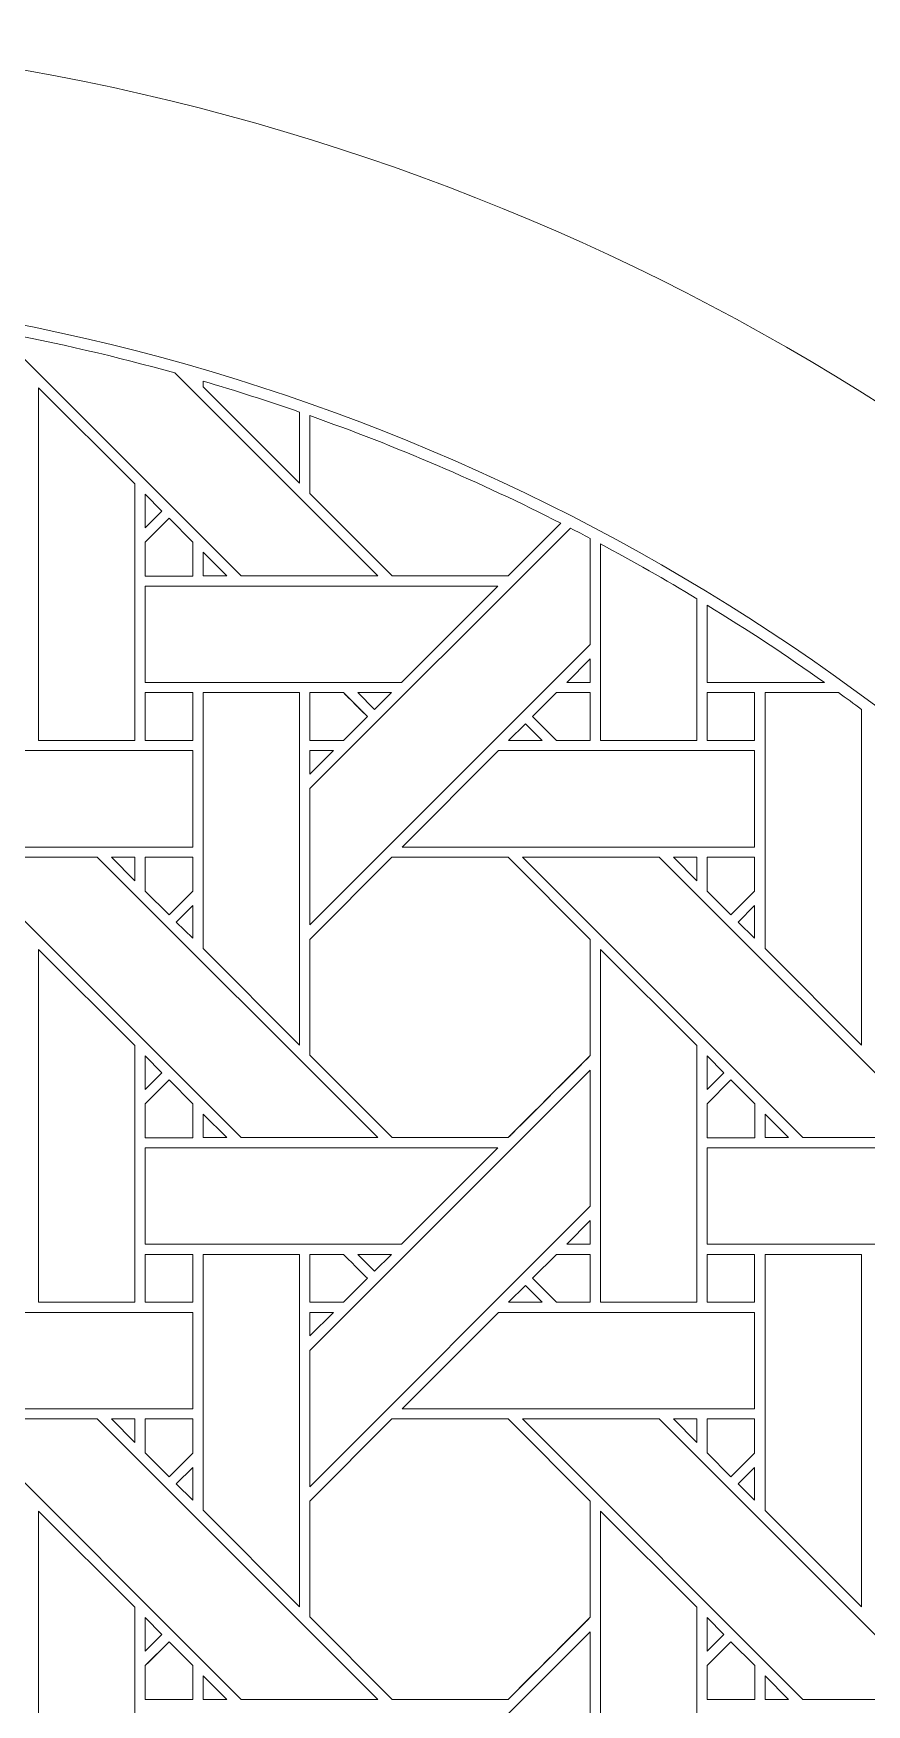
# Model space of a CAD drawing. Header units: inches. Extents: x 8.38 to 16.38, y 5.09 to 13.09.
# Drawn here: x 13.103 to 14.509, y 10.272 to 13.095 of the extents above; entities that cross this region are included whole.
import ezdxf

# ---------------------------------------------------------------- set-up
doc = ezdxf.new("R2010")
doc.units = ezdxf.units.IN
doc.header["$MEASUREMENT"] = 0
doc.layers.add('Design', color=7, linetype='Continuous', lineweight=0)

msp = doc.modelspace()

# ---------------------------------------------------------------- linework, layer by layer
at = {"layer": 'Design'}
for points, knots in [([(12.3829, 13.0948), (10.1737, 13.0948), (8.3829, 11.3039), (8.3829, 9.0948), (8.3829, 6.8856), (10.1737, 5.0948), (12.3829, 5.0948), (14.592, 5.0948), (16.3829, 6.8856), (16.3829, 9.0948), (16.3829, 11.3039), (14.592, 13.0948), (12.3829, 13.0948)], [0, 0, 0, 0, 1, 1, 1, 2, 2, 2, 3, 3, 3, 4, 4, 4, 4]), ([(12.3829, 12.6711), (10.4077, 12.6711), (8.8066, 11.0699), (8.8066, 9.0948), (8.8066, 7.1196), (10.4077, 5.5185), (12.3829, 5.5185), (14.358, 5.5185), (15.9592, 7.1196), (15.9592, 9.0948), (15.9592, 11.0699), (14.358, 12.6711), (12.3829, 12.6711)], [0, 0, 0, 0, 1, 1, 1, 2, 2, 2, 3, 3, 3, 4, 4, 4, 4]), ([(13.6841, 12.1786), (13.6841, 12.1786), (13.4531, 12.1786), (13.4531, 12.1786), (13.4531, 12.1786), (13.0405, 12.5912), (13.0405, 12.5912), (13.1424, 12.5722), (13.2427, 12.5489), (13.3414, 12.5214), (13.3414, 12.5214), (13.6841, 12.1786), (13.6841, 12.1786)], [0, 0, 0, 0, 1, 1, 1, 2, 2, 2, 3, 3, 3, 4, 4, 4, 4]), ([(13.3891, 12.5076), (13.4439, 12.4914), (13.4982, 12.474), (13.552, 12.4553), (13.552, 12.4553), (13.552, 12.335), (13.552, 12.335), (13.552, 12.335), (13.3891, 12.4979), (13.3891, 12.4979), (13.3891, 12.4979), (13.3891, 12.5076), (13.3891, 12.5076)], [0, 0, 0, 0, 1, 1, 1, 2, 2, 2, 3, 3, 3, 4, 4, 4, 4]), ([(13.1112, 11.9006), (13.1112, 11.9006), (13.1112, 12.4964), (13.1112, 12.4964), (13.1112, 12.4964), (13.274, 12.3343), (13.274, 12.3343), (13.274, 12.3343), (13.274, 11.9006), (13.274, 11.9006), (13.274, 11.9006), (13.1112, 11.9006), (13.1112, 11.9006)], [0, 0, 0, 0, 1, 1, 1, 2, 2, 2, 3, 3, 3, 4, 4, 4, 4]), ([(13.9931, 12.2676), (13.9552, 12.2298), (13.9097, 12.1843), (13.9041, 12.1786), (13.9041, 12.1786), (13.7084, 12.1786), (13.7084, 12.1786), (13.7084, 12.1786), (13.5691, 12.3179), (13.5691, 12.3179), (13.5691, 12.3179), (13.5691, 12.4493), (13.5691, 12.4493), (13.715, 12.3977), (13.8566, 12.337), (13.9931, 12.2676)], [0, 0, 0, 0, 1, 1, 1, 2, 2, 2, 3, 3, 3, 4, 4, 4, 5, 5, 5, 5]), ([(13.9931, 12.2676), (13.9931, 12.2676), (13.9041, 12.1786), (13.9041, 12.1786), (13.9041, 12.1786), (13.7084, 12.1786), (13.7084, 12.1786), (13.7084, 12.1786), (13.5691, 12.3179), (13.5691, 12.3179), (13.5691, 12.3179), (13.5691, 12.4493), (13.5691, 12.4493), (13.715, 12.3977), (13.8566, 12.337), (13.9931, 12.2676)], [0, 0, 0, 0, 1, 1, 1, 2, 2, 2, 3, 3, 3, 4, 4, 4, 5, 5, 5, 5]), ([(13.2913, 12.26), (13.2913, 12.26), (13.2913, 12.3168), (13.2913, 12.3168), (13.2913, 12.3168), (13.3195, 12.2882), (13.3195, 12.2882), (13.3195, 12.2882), (13.2913, 12.26), (13.2913, 12.26)], [0, 0, 0, 0, 1, 1, 1, 2, 2, 2, 3, 3, 3, 3]), ([(13.2913, 12.1784), (13.2913, 12.1784), (13.2913, 12.2357), (13.2913, 12.2357), (13.2913, 12.2357), (13.3316, 12.276), (13.3316, 12.276), (13.3316, 12.276), (13.3719, 12.2357), (13.3719, 12.2357), (13.3719, 12.2357), (13.3719, 12.1784), (13.3719, 12.1784), (13.3719, 12.1784), (13.2913, 12.1784), (13.2913, 12.1784)], [0, 0, 0, 0, 1, 1, 1, 2, 2, 2, 3, 3, 3, 4, 4, 4, 5, 5, 5, 5]), ([(13.3316, 12.276), (13.3316, 12.276), (13.3719, 12.2357), (13.3719, 12.2357), (13.3719, 12.2357), (13.3719, 12.1784), (13.3719, 12.1784), (13.3719, 12.1784), (13.2913, 12.1784), (13.2913, 12.1784), (13.2913, 12.1784), (13.2913, 12.2357), (13.2913, 12.2357), (13.2913, 12.2357), (13.3316, 12.276), (13.3316, 12.276)], [0, 0, 0, 0, 1, 1, 1, 2, 2, 2, 3, 3, 3, 4, 4, 4, 5, 5, 5, 5]), ([(14.0428, 12.2417), (14.0428, 12.2417), (14.0428, 12.0628), (14.0428, 12.0628), (14.0428, 12.0628), (13.5691, 11.5892), (13.5691, 11.5892), (13.5691, 11.5892), (13.5691, 11.8193), (13.5691, 11.8193), (13.5691, 11.8193), (14.0093, 12.2593), (14.0093, 12.2593), (14.0205, 12.2536), (14.0316, 12.2476), (14.0428, 12.2417)], [0, 0, 0, 0, 1, 1, 1, 2, 2, 2, 3, 3, 3, 4, 4, 4, 5, 5, 5, 5]), ([(14.0599, 12.2326), (14.115, 12.2031), (14.1694, 12.1723), (14.2227, 12.14), (14.2227, 12.14), (14.2227, 11.9006), (14.2227, 11.9006), (14.2227, 11.9006), (14.0599, 11.9006), (14.0599, 11.9006), (14.0599, 11.9006), (14.0599, 12.2326), (14.0599, 12.2326)], [0, 0, 0, 0, 1, 1, 1, 2, 2, 2, 3, 3, 3, 4, 4, 4, 4]), ([(13.3892, 12.1786), (13.3892, 12.1786), (13.3892, 12.2184), (13.3892, 12.2184), (13.3892, 12.2184), (13.4289, 12.1786), (13.4289, 12.1786), (13.4289, 12.1786), (13.3892, 12.1786), (13.3892, 12.1786)], [0, 0, 0, 0, 1, 1, 1, 2, 2, 2, 3, 3, 3, 3]), ([(13.887, 12.1613), (13.887, 12.1613), (13.7242, 11.9986), (13.7242, 11.9986), (13.7242, 11.9986), (13.2913, 11.9986), (13.2913, 11.9986), (13.2913, 11.9986), (13.2913, 12.1613), (13.2913, 12.1613), (13.2913, 12.1613), (13.887, 12.1613), (13.887, 12.1613)], [0, 0, 0, 0, 1, 1, 1, 2, 2, 2, 3, 3, 3, 4, 4, 4, 4]), ([(14.24, 11.9986), (14.24, 11.9986), (14.24, 12.1293), (14.24, 12.1293), (14.3076, 12.0879), (14.3737, 12.0444), (14.4382, 11.9986), (14.4382, 11.9986), (14.24, 11.9986), (14.24, 11.9986)], [0, 0, 0, 0, 1, 1, 1, 2, 2, 2, 3, 3, 3, 3]), ([(14.003, 11.9987), (14.003, 11.9987), (14.0428, 12.0384), (14.0428, 12.0384), (14.0428, 12.0384), (14.0428, 11.9987), (14.0428, 11.9987), (14.0428, 11.9987), (14.003, 11.9987), (14.003, 11.9987)], [0, 0, 0, 0, 1, 1, 1, 2, 2, 2, 3, 3, 3, 3]), ([(13.2913, 11.9006), (13.2913, 11.9006), (13.2913, 11.9814), (13.2913, 11.9814), (13.2913, 11.9814), (13.3715, 11.9814), (13.3715, 11.9814), (13.3715, 11.9814), (13.3715, 11.9006), (13.3715, 11.9006), (13.3715, 11.9006), (13.2913, 11.9006), (13.2913, 11.9006)], [0, 0, 0, 0, 1, 1, 1, 2, 2, 2, 3, 3, 3, 4, 4, 4, 4]), ([(13.3715, 11.9814), (13.3715, 11.9814), (13.3715, 11.9006), (13.3715, 11.9006), (13.3715, 11.9006), (13.2913, 11.9006), (13.2913, 11.9006), (13.2913, 11.9006), (13.2913, 11.9814), (13.2913, 11.9814), (13.2913, 11.9814), (13.3715, 11.9814), (13.3715, 11.9814)], [0, 0, 0, 0, 1, 1, 1, 2, 2, 2, 3, 3, 3, 4, 4, 4, 4]), ([(13.552, 11.3863), (13.552, 11.3863), (13.3891, 11.5492), (13.3891, 11.5492), (13.3891, 11.5492), (13.3891, 11.9814), (13.3891, 11.9814), (13.3891, 11.9814), (13.552, 11.9814), (13.552, 11.9814), (13.552, 11.9814), (13.552, 11.3863), (13.552, 11.3863)], [0, 0, 0, 0, 1, 1, 1, 2, 2, 2, 3, 3, 3, 4, 4, 4, 4]), ([(13.5691, 11.9006), (13.5691, 11.9006), (13.5691, 11.9814), (13.5691, 11.9814), (13.5691, 11.9814), (13.6262, 11.9814), (13.6262, 11.9814), (13.6313, 11.9763), (13.6621, 11.9455), (13.6665, 11.9411), (13.6665, 11.9411), (13.6261, 11.9006), (13.6261, 11.9006), (13.6261, 11.9006), (13.5691, 11.9006), (13.5691, 11.9006)], [0, 0, 0, 0, 1, 1, 1, 2, 2, 2, 3, 3, 3, 4, 4, 4, 5, 5, 5, 5]), ([(13.5691, 11.9006), (13.5691, 11.9006), (13.5691, 11.9814), (13.5691, 11.9814), (13.5691, 11.9814), (13.6262, 11.9814), (13.6262, 11.9814), (13.6315, 11.9761), (13.6623, 11.9452), (13.6665, 11.9411), (13.6665, 11.9411), (13.6261, 11.9006), (13.6261, 11.9006), (13.6261, 11.9006), (13.5691, 11.9006), (13.5691, 11.9006)], [0, 0, 0, 0, 1, 1, 1, 2, 2, 2, 3, 3, 3, 4, 4, 4, 5, 5, 5, 5]), ([(13.6505, 11.9814), (13.6505, 11.9814), (13.707, 11.9814), (13.707, 11.9814), (13.707, 11.9814), (13.6787, 11.9532), (13.6787, 11.9532), (13.6787, 11.9532), (13.6505, 11.9814), (13.6505, 11.9814)], [0, 0, 0, 0, 1, 1, 1, 2, 2, 2, 3, 3, 3, 3]), ([(13.9857, 11.9006), (13.9857, 11.9006), (13.9453, 11.941), (13.9453, 11.941), (13.9453, 11.941), (13.9858, 11.9814), (13.9858, 11.9814), (13.9858, 11.9814), (14.0428, 11.9814), (14.0428, 11.9814), (14.0428, 11.9814), (14.0428, 11.9006), (14.0428, 11.9006), (14.0428, 11.9006), (13.9857, 11.9006), (13.9857, 11.9006)], [0, 0, 0, 0, 1, 1, 1, 2, 2, 2, 3, 3, 3, 4, 4, 4, 5, 5, 5, 5]), ([(14.0428, 11.9814), (14.0428, 11.9814), (14.0428, 11.9006), (14.0428, 11.9006), (14.0428, 11.9006), (13.9857, 11.9006), (13.9857, 11.9006), (13.9857, 11.9006), (13.9453, 11.941), (13.9453, 11.941), (13.9453, 11.941), (13.9858, 11.9814), (13.9858, 11.9814), (13.9858, 11.9814), (14.0428, 11.9814), (14.0428, 11.9814)], [0, 0, 0, 0, 1, 1, 1, 2, 2, 2, 3, 3, 3, 4, 4, 4, 5, 5, 5, 5]), ([(14.24, 11.9006), (14.24, 11.9006), (14.24, 11.9814), (14.24, 11.9814), (14.24, 11.9814), (14.3203, 11.9814), (14.3203, 11.9814), (14.3203, 11.9814), (14.3203, 11.9006), (14.3203, 11.9006), (14.3203, 11.9006), (14.24, 11.9006), (14.24, 11.9006)], [0, 0, 0, 0, 1, 1, 1, 2, 2, 2, 3, 3, 3, 4, 4, 4, 4]), ([(14.3203, 11.9006), (14.3203, 11.9006), (14.24, 11.9006), (14.24, 11.9006), (14.24, 11.9006), (14.24, 11.9814), (14.24, 11.9814), (14.24, 11.9814), (14.3203, 11.9814), (14.3203, 11.9814), (14.3203, 11.9814), (14.3203, 11.9006), (14.3203, 11.9006)], [0, 0, 0, 0, 1, 1, 1, 2, 2, 2, 3, 3, 3, 4, 4, 4, 4]), ([(14.5007, 11.9532), (14.5007, 11.9532), (14.5007, 11.3863), (14.5007, 11.3863), (14.5007, 11.3863), (14.3378, 11.5492), (14.3378, 11.5492), (14.3378, 11.5492), (14.3378, 11.9814), (14.3378, 11.9814), (14.3378, 11.9814), (14.462, 11.9814), (14.462, 11.9814), (14.475, 11.972), (14.4879, 11.9627), (14.5007, 11.9532)], [0, 0, 0, 0, 1, 1, 1, 2, 2, 2, 3, 3, 3, 4, 4, 4, 5, 5, 5, 5]), ([(13.9614, 11.9006), (13.9614, 11.9006), (13.905, 11.9006), (13.905, 11.9006), (13.905, 11.9006), (13.9332, 11.9289), (13.9332, 11.9289), (13.9332, 11.9289), (13.9614, 11.9006), (13.9614, 11.9006)], [0, 0, 0, 0, 1, 1, 1, 2, 2, 2, 3, 3, 3, 3]), ([(13.3715, 11.8835), (13.3715, 11.8835), (13.3715, 11.7207), (13.3715, 11.7207), (13.3715, 11.7207), (12.7762, 11.7207), (12.7762, 11.7207), (12.7762, 11.7207), (12.9391, 11.8835), (12.9391, 11.8835), (12.9391, 11.8835), (13.3715, 11.8835), (13.3715, 11.8835)], [0, 0, 0, 0, 1, 1, 1, 2, 2, 2, 3, 3, 3, 4, 4, 4, 4]), ([(13.609, 11.8835), (13.609, 11.8835), (13.5691, 11.8436), (13.5691, 11.8436), (13.5691, 11.8436), (13.5691, 11.8835), (13.5691, 11.8835), (13.5691, 11.8835), (13.609, 11.8835), (13.609, 11.8835)], [0, 0, 0, 0, 1, 1, 1, 2, 2, 2, 3, 3, 3, 3]), ([(14.3203, 11.8835), (14.3203, 11.8835), (14.3203, 11.7207), (14.3203, 11.7207), (14.3203, 11.7207), (13.725, 11.7207), (13.725, 11.7207), (13.725, 11.7207), (13.8878, 11.8835), (13.8878, 11.8835), (13.8878, 11.8835), (14.3203, 11.8835), (14.3203, 11.8835)], [0, 0, 0, 0, 1, 1, 1, 2, 2, 2, 3, 3, 3, 4, 4, 4, 4]), ([(13.6841, 11.2299), (13.6841, 11.2299), (13.4531, 11.2299), (13.4531, 11.2299), (13.4531, 11.2299), (12.9795, 11.7035), (12.9795, 11.7035), (12.9795, 11.7035), (13.2105, 11.7035), (13.2105, 11.7035), (13.2105, 11.7035), (13.6841, 11.2299), (13.6841, 11.2299)], [0, 0, 0, 0, 1, 1, 1, 2, 2, 2, 3, 3, 3, 4, 4, 4, 4]), ([(13.2346, 11.7035), (13.2346, 11.7035), (13.2741, 11.7035), (13.2741, 11.7035), (13.2741, 11.7035), (13.2741, 11.6637), (13.2741, 11.6637), (13.2741, 11.6637), (13.2346, 11.7035), (13.2346, 11.7035)], [0, 0, 0, 0, 1, 1, 1, 2, 2, 2, 3, 3, 3, 3]), ([(13.3715, 11.7035), (13.3715, 11.7035), (13.3715, 11.6459), (13.3715, 11.6459), (13.3715, 11.6459), (13.3316, 11.606), (13.3316, 11.606), (13.3316, 11.606), (13.2913, 11.6463), (13.2913, 11.6463), (13.2913, 11.6463), (13.2913, 11.7035), (13.2913, 11.7035), (13.2913, 11.7035), (13.3715, 11.7035), (13.3715, 11.7035)], [0, 0, 0, 0, 1, 1, 1, 2, 2, 2, 3, 3, 3, 4, 4, 4, 5, 5, 5, 5]), ([(13.3715, 11.6459), (13.3715, 11.6459), (13.3316, 11.606), (13.3316, 11.606), (13.3316, 11.606), (13.2913, 11.6463), (13.2913, 11.6463), (13.2913, 11.6463), (13.2913, 11.7035), (13.2913, 11.7035), (13.2913, 11.7035), (13.3715, 11.7035), (13.3715, 11.7035), (13.3715, 11.7035), (13.3715, 11.6459), (13.3715, 11.6459)], [0, 0, 0, 0, 1, 1, 1, 2, 2, 2, 3, 3, 3, 4, 4, 4, 5, 5, 5, 5]), ([(13.7078, 11.7035), (13.7078, 11.7035), (13.904, 11.7035), (13.904, 11.7035), (13.904, 11.7035), (14.0428, 11.5648), (14.0428, 11.5648), (14.0428, 11.5648), (14.0428, 11.3686), (14.0428, 11.3686), (14.025, 11.3507), (13.9131, 11.2389), (13.9041, 11.2299), (13.9041, 11.2299), (13.7084, 11.2299), (13.7084, 11.2299), (13.7084, 11.2299), (13.5691, 11.3691), (13.5691, 11.3691), (13.5691, 11.3691), (13.5691, 11.5648), (13.5691, 11.5648), (13.5691, 11.5648), (13.7078, 11.7035), (13.7078, 11.7035)], [0, 0, 0, 0, 1, 1, 1, 2, 2, 2, 3, 3, 3, 4, 4, 4, 5, 5, 5, 6, 6, 6, 7, 7, 7, 8, 8, 8, 8]), ([(13.904, 11.7035), (13.904, 11.7035), (14.0428, 11.5648), (14.0428, 11.5648), (14.0428, 11.5648), (14.0428, 11.3686), (14.0428, 11.3686), (14.0244, 11.3501), (13.9126, 11.2384), (13.9041, 11.2299), (13.9041, 11.2299), (13.7084, 11.2299), (13.7084, 11.2299), (13.7084, 11.2299), (13.5691, 11.3691), (13.5691, 11.3691), (13.5691, 11.3691), (13.5691, 11.5648), (13.5691, 11.5648), (13.5691, 11.5648), (13.7078, 11.7035), (13.7078, 11.7035), (13.7078, 11.7035), (13.904, 11.7035), (13.904, 11.7035)], [0, 0, 0, 0, 1, 1, 1, 2, 2, 2, 3, 3, 3, 4, 4, 4, 5, 5, 5, 6, 6, 6, 7, 7, 7, 8, 8, 8, 8]), ([(14.6329, 11.2299), (14.6329, 11.2299), (14.4018, 11.2299), (14.4018, 11.2299), (14.4018, 11.2299), (13.9283, 11.7035), (13.9283, 11.7035), (13.9283, 11.7035), (14.1592, 11.7035), (14.1592, 11.7035), (14.1592, 11.7035), (14.6329, 11.2299), (14.6329, 11.2299)], [0, 0, 0, 0, 1, 1, 1, 2, 2, 2, 3, 3, 3, 4, 4, 4, 4]), ([(14.1833, 11.7035), (14.1833, 11.7035), (14.2228, 11.7035), (14.2228, 11.7035), (14.2228, 11.7035), (14.2228, 11.6637), (14.2228, 11.6637), (14.2228, 11.6637), (14.1833, 11.7035), (14.1833, 11.7035)], [0, 0, 0, 0, 1, 1, 1, 2, 2, 2, 3, 3, 3, 3]), ([(14.3203, 11.7035), (14.3203, 11.7035), (14.3203, 11.6459), (14.3203, 11.6459), (14.3203, 11.6459), (14.2803, 11.606), (14.2803, 11.606), (14.2803, 11.606), (14.24, 11.6463), (14.24, 11.6463), (14.24, 11.6463), (14.24, 11.7035), (14.24, 11.7035), (14.24, 11.7035), (14.3203, 11.7035), (14.3203, 11.7035)], [0, 0, 0, 0, 1, 1, 1, 2, 2, 2, 3, 3, 3, 4, 4, 4, 5, 5, 5, 5]), ([(14.2803, 11.606), (14.2803, 11.606), (14.24, 11.6463), (14.24, 11.6463), (14.24, 11.6463), (14.24, 11.7035), (14.24, 11.7035), (14.24, 11.7035), (14.3203, 11.7035), (14.3203, 11.7035), (14.3203, 11.7035), (14.3203, 11.6459), (14.3203, 11.6459), (14.3203, 11.6459), (14.2803, 11.606), (14.2803, 11.606)], [0, 0, 0, 0, 1, 1, 1, 2, 2, 2, 3, 3, 3, 4, 4, 4, 5, 5, 5, 5]), ([(13.3715, 11.6217), (13.3715, 11.6217), (13.3715, 11.5665), (13.3715, 11.5665), (13.3715, 11.5665), (13.3438, 11.5939), (13.3438, 11.5939), (13.3438, 11.5939), (13.3715, 11.6217), (13.3715, 11.6217)], [0, 0, 0, 0, 1, 1, 1, 2, 2, 2, 3, 3, 3, 3]), ([(14.3203, 11.6217), (14.3203, 11.6217), (14.3203, 11.5665), (14.3203, 11.5665), (14.3203, 11.5665), (14.2925, 11.5939), (14.2925, 11.5939), (14.2925, 11.5939), (14.3203, 11.6217), (14.3203, 11.6217)], [0, 0, 0, 0, 1, 1, 1, 2, 2, 2, 3, 3, 3, 3]), ([(13.1112, 10.9519), (13.1112, 10.9519), (13.1112, 11.5477), (13.1112, 11.5477), (13.1112, 11.5477), (13.274, 11.3856), (13.274, 11.3856), (13.274, 11.3856), (13.274, 10.9519), (13.274, 10.9519), (13.274, 10.9519), (13.1112, 10.9519), (13.1112, 10.9519)], [0, 0, 0, 0, 1, 1, 1, 2, 2, 2, 3, 3, 3, 4, 4, 4, 4]), ([(14.0599, 10.9519), (14.0599, 10.9519), (14.0599, 11.5477), (14.0599, 11.5477), (14.0599, 11.5477), (14.2227, 11.3856), (14.2227, 11.3856), (14.2227, 11.3856), (14.2227, 10.9519), (14.2227, 10.9519), (14.2227, 10.9519), (14.0599, 10.9519), (14.0599, 10.9519)], [0, 0, 0, 0, 1, 1, 1, 2, 2, 2, 3, 3, 3, 4, 4, 4, 4]), ([(13.2913, 11.3113), (13.2913, 11.3113), (13.2913, 11.3681), (13.2913, 11.3681), (13.2913, 11.3681), (13.3195, 11.3395), (13.3195, 11.3395), (13.3195, 11.3395), (13.2913, 11.3113), (13.2913, 11.3113)], [0, 0, 0, 0, 1, 1, 1, 2, 2, 2, 3, 3, 3, 3]), ([(14.24, 11.3113), (14.24, 11.3113), (14.24, 11.3681), (14.24, 11.3681), (14.24, 11.3681), (14.2682, 11.3395), (14.2682, 11.3395), (14.2682, 11.3395), (14.24, 11.3113), (14.24, 11.3113)], [0, 0, 0, 0, 1, 1, 1, 2, 2, 2, 3, 3, 3, 3]), ([(13.2913, 11.2297), (13.2913, 11.2297), (13.2913, 11.2869), (13.2913, 11.2869), (13.2913, 11.2869), (13.3316, 11.3273), (13.3316, 11.3273), (13.3316, 11.3273), (13.3719, 11.287), (13.3719, 11.287), (13.3719, 11.287), (13.3719, 11.2297), (13.3719, 11.2297), (13.3719, 11.2297), (13.2913, 11.2297), (13.2913, 11.2297)], [0, 0, 0, 0, 1, 1, 1, 2, 2, 2, 3, 3, 3, 4, 4, 4, 5, 5, 5, 5]), ([(13.3316, 11.3273), (13.3316, 11.3273), (13.3719, 11.287), (13.3719, 11.287), (13.3719, 11.287), (13.3719, 11.2297), (13.3719, 11.2297), (13.3719, 11.2297), (13.2913, 11.2297), (13.2913, 11.2297), (13.2913, 11.2297), (13.2913, 11.2869), (13.2913, 11.2869), (13.2913, 11.2869), (13.3316, 11.3273), (13.3316, 11.3273)], [0, 0, 0, 0, 1, 1, 1, 2, 2, 2, 3, 3, 3, 4, 4, 4, 5, 5, 5, 5]), ([(14.0428, 11.1141), (14.0428, 11.1141), (13.5691, 10.6404), (13.5691, 10.6404), (13.5691, 10.6404), (13.5691, 10.8705), (13.5691, 10.8705), (13.5691, 10.8705), (14.0428, 11.3441), (14.0428, 11.3441), (14.0428, 11.3441), (14.0428, 11.1141), (14.0428, 11.1141)], [0, 0, 0, 0, 1, 1, 1, 2, 2, 2, 3, 3, 3, 4, 4, 4, 4]), ([(14.24, 11.2297), (14.24, 11.2297), (14.24, 11.2869), (14.24, 11.2869), (14.24, 11.2869), (14.2803, 11.3273), (14.2803, 11.3273), (14.2803, 11.3273), (14.3207, 11.287), (14.3207, 11.287), (14.3207, 11.287), (14.3207, 11.2297), (14.3207, 11.2297), (14.3207, 11.2297), (14.24, 11.2297), (14.24, 11.2297)], [0, 0, 0, 0, 1, 1, 1, 2, 2, 2, 3, 3, 3, 4, 4, 4, 5, 5, 5, 5]), ([(14.2803, 11.3273), (14.2803, 11.3273), (14.3207, 11.287), (14.3207, 11.287), (14.3207, 11.287), (14.3207, 11.2297), (14.3207, 11.2297), (14.3207, 11.2297), (14.24, 11.2297), (14.24, 11.2297), (14.24, 11.2297), (14.24, 11.2869), (14.24, 11.2869), (14.24, 11.2869), (14.2803, 11.3273), (14.2803, 11.3273)], [0, 0, 0, 0, 1, 1, 1, 2, 2, 2, 3, 3, 3, 4, 4, 4, 5, 5, 5, 5]), ([(13.3892, 11.2299), (13.3892, 11.2299), (13.3892, 11.2697), (13.3892, 11.2697), (13.3892, 11.2697), (13.4289, 11.2299), (13.4289, 11.2299), (13.4289, 11.2299), (13.3892, 11.2299), (13.3892, 11.2299)], [0, 0, 0, 0, 1, 1, 1, 2, 2, 2, 3, 3, 3, 3]), ([(14.3379, 11.2299), (14.3379, 11.2299), (14.3379, 11.2697), (14.3379, 11.2697), (14.3379, 11.2697), (14.3776, 11.2299), (14.3776, 11.2299), (14.3776, 11.2299), (14.3379, 11.2299), (14.3379, 11.2299)], [0, 0, 0, 0, 1, 1, 1, 2, 2, 2, 3, 3, 3, 3]), ([(13.887, 11.2126), (13.887, 11.2126), (13.7242, 11.0499), (13.7242, 11.0499), (13.7242, 11.0499), (13.2913, 11.0499), (13.2913, 11.0499), (13.2913, 11.0499), (13.2913, 11.2126), (13.2913, 11.2126), (13.2913, 11.2126), (13.887, 11.2126), (13.887, 11.2126)], [0, 0, 0, 0, 1, 1, 1, 2, 2, 2, 3, 3, 3, 4, 4, 4, 4]), ([(14.8357, 11.2126), (14.8357, 11.2126), (14.673, 11.0499), (14.673, 11.0499), (14.673, 11.0499), (14.24, 11.0499), (14.24, 11.0499), (14.24, 11.0499), (14.24, 11.2126), (14.24, 11.2126), (14.24, 11.2126), (14.8357, 11.2126), (14.8357, 11.2126)], [0, 0, 0, 0, 1, 1, 1, 2, 2, 2, 3, 3, 3, 4, 4, 4, 4]), ([(14.003, 11.0499), (14.003, 11.0499), (14.0428, 11.0897), (14.0428, 11.0897), (14.0428, 11.0897), (14.0428, 11.0499), (14.0428, 11.0499), (14.0428, 11.0499), (14.003, 11.0499), (14.003, 11.0499)], [0, 0, 0, 0, 1, 1, 1, 2, 2, 2, 3, 3, 3, 3]), ([(13.2913, 11.0327), (13.2913, 11.0327), (13.3715, 11.0327), (13.3715, 11.0327), (13.3715, 11.0327), (13.3715, 10.9519), (13.3715, 10.9519), (13.3715, 10.9519), (13.2913, 10.9519), (13.2913, 10.9519), (13.2913, 10.9519), (13.2913, 11.0327), (13.2913, 11.0327)], [0, 0, 0, 0, 1, 1, 1, 2, 2, 2, 3, 3, 3, 4, 4, 4, 4]), ([(13.3715, 11.0327), (13.3715, 11.0327), (13.3715, 10.9519), (13.3715, 10.9519), (13.3715, 10.9519), (13.2913, 10.9519), (13.2913, 10.9519), (13.2913, 10.9519), (13.2913, 11.0327), (13.2913, 11.0327), (13.2913, 11.0327), (13.3715, 11.0327), (13.3715, 11.0327)], [0, 0, 0, 0, 1, 1, 1, 2, 2, 2, 3, 3, 3, 4, 4, 4, 4]), ([(13.3891, 10.6005), (13.3891, 10.6005), (13.3891, 11.0326), (13.3891, 11.0326), (13.3891, 11.0326), (13.552, 11.0326), (13.552, 11.0326), (13.552, 11.0326), (13.552, 10.4375), (13.552, 10.4375), (13.552, 10.4375), (13.3891, 10.6005), (13.3891, 10.6005)], [0, 0, 0, 0, 1, 1, 1, 2, 2, 2, 3, 3, 3, 4, 4, 4, 4]), ([(13.6262, 11.0327), (13.6313, 11.0276), (13.6621, 10.9967), (13.6665, 10.9923), (13.6665, 10.9923), (13.6261, 10.9519), (13.6261, 10.9519), (13.6261, 10.9519), (13.5691, 10.9519), (13.5691, 10.9519), (13.5691, 10.9519), (13.5691, 11.0327), (13.5691, 11.0327), (13.5691, 11.0327), (13.6262, 11.0327), (13.6262, 11.0327)], [0, 0, 0, 0, 1, 1, 1, 2, 2, 2, 3, 3, 3, 4, 4, 4, 5, 5, 5, 5]), ([(13.6665, 10.9923), (13.6665, 10.9923), (13.6261, 10.9519), (13.6261, 10.9519), (13.6261, 10.9519), (13.5691, 10.9519), (13.5691, 10.9519), (13.5691, 10.9519), (13.5691, 11.0327), (13.5691, 11.0327), (13.5691, 11.0327), (13.6262, 11.0327), (13.6262, 11.0327), (13.6313, 11.0276), (13.6621, 10.9967), (13.6665, 10.9923)], [0, 0, 0, 0, 1, 1, 1, 2, 2, 2, 3, 3, 3, 4, 4, 4, 5, 5, 5, 5]), ([(13.6505, 11.0326), (13.6505, 11.0326), (13.707, 11.0326), (13.707, 11.0326), (13.707, 11.0326), (13.6787, 11.0045), (13.6787, 11.0045), (13.6787, 11.0045), (13.6505, 11.0326), (13.6505, 11.0326)], [0, 0, 0, 0, 1, 1, 1, 2, 2, 2, 3, 3, 3, 3]), ([(13.9857, 10.9519), (13.9857, 10.9519), (13.9453, 10.9923), (13.9453, 10.9923), (13.9453, 10.9923), (13.9858, 11.0327), (13.9858, 11.0327), (13.9858, 11.0327), (14.0428, 11.0327), (14.0428, 11.0327), (14.0428, 11.0327), (14.0428, 10.9519), (14.0428, 10.9519), (14.0428, 10.9519), (13.9857, 10.9519), (13.9857, 10.9519)], [0, 0, 0, 0, 1, 1, 1, 2, 2, 2, 3, 3, 3, 4, 4, 4, 5, 5, 5, 5]), ([(14.0428, 10.9519), (14.0428, 10.9519), (13.9857, 10.9519), (13.9857, 10.9519), (13.9857, 10.9519), (13.9453, 10.9923), (13.9453, 10.9923), (13.9453, 10.9923), (13.9858, 11.0327), (13.9858, 11.0327), (13.9858, 11.0327), (14.0428, 11.0327), (14.0428, 11.0327), (14.0428, 11.0327), (14.0428, 10.9519), (14.0428, 10.9519)], [0, 0, 0, 0, 1, 1, 1, 2, 2, 2, 3, 3, 3, 4, 4, 4, 5, 5, 5, 5]), ([(14.24, 11.0327), (14.24, 11.0327), (14.3203, 11.0327), (14.3203, 11.0327), (14.3203, 11.0327), (14.3203, 10.9519), (14.3203, 10.9519), (14.3203, 10.9519), (14.24, 10.9519), (14.24, 10.9519), (14.24, 10.9519), (14.24, 11.0327), (14.24, 11.0327)], [0, 0, 0, 0, 1, 1, 1, 2, 2, 2, 3, 3, 3, 4, 4, 4, 4]), ([(14.24, 10.9519), (14.24, 10.9519), (14.24, 11.0327), (14.24, 11.0327), (14.24, 11.0327), (14.3203, 11.0327), (14.3203, 11.0327), (14.3203, 11.0327), (14.3203, 10.9519), (14.3203, 10.9519), (14.3203, 10.9519), (14.24, 10.9519), (14.24, 10.9519)], [0, 0, 0, 0, 1, 1, 1, 2, 2, 2, 3, 3, 3, 4, 4, 4, 4]), ([(14.3378, 10.6004), (14.3378, 10.6004), (14.3378, 11.0326), (14.3378, 11.0326), (14.3378, 11.0326), (14.5007, 11.0326), (14.5007, 11.0326), (14.5007, 11.0326), (14.5007, 10.4375), (14.5007, 10.4375), (14.5007, 10.4375), (14.3378, 10.6004), (14.3378, 10.6004)], [0, 0, 0, 0, 1, 1, 1, 2, 2, 2, 3, 3, 3, 4, 4, 4, 4]), ([(13.905, 10.9519), (13.905, 10.9519), (13.9332, 10.9801), (13.9332, 10.9801), (13.9332, 10.9801), (13.9615, 10.9519), (13.9615, 10.9519), (13.9615, 10.9519), (13.905, 10.9519), (13.905, 10.9519)], [0, 0, 0, 0, 1, 1, 1, 2, 2, 2, 3, 3, 3, 3]), ([(13.3715, 10.9347), (13.3715, 10.9347), (13.3715, 10.7719), (13.3715, 10.7719), (13.3715, 10.7719), (12.7762, 10.7719), (12.7762, 10.7719), (12.7762, 10.7719), (12.9391, 10.9347), (12.9391, 10.9347), (12.9391, 10.9347), (13.3715, 10.9347), (13.3715, 10.9347)], [0, 0, 0, 0, 1, 1, 1, 2, 2, 2, 3, 3, 3, 4, 4, 4, 4]), ([(13.609, 10.9347), (13.609, 10.9347), (13.5691, 10.8949), (13.5691, 10.8949), (13.5691, 10.8949), (13.5691, 10.9347), (13.5691, 10.9347), (13.5691, 10.9347), (13.609, 10.9347), (13.609, 10.9347)], [0, 0, 0, 0, 1, 1, 1, 2, 2, 2, 3, 3, 3, 3]), ([(14.3203, 10.9347), (14.3203, 10.9347), (14.3203, 10.7719), (14.3203, 10.7719), (14.3203, 10.7719), (13.725, 10.7719), (13.725, 10.7719), (13.725, 10.7719), (13.8878, 10.9347), (13.8878, 10.9347), (13.8878, 10.9347), (14.3203, 10.9347), (14.3203, 10.9347)], [0, 0, 0, 0, 1, 1, 1, 2, 2, 2, 3, 3, 3, 4, 4, 4, 4]), ([(13.6841, 10.2811), (13.6841, 10.2811), (13.4531, 10.2811), (13.4531, 10.2811), (13.4531, 10.2811), (12.9795, 10.7548), (12.9795, 10.7548), (12.9795, 10.7548), (13.2105, 10.7548), (13.2105, 10.7548), (13.2105, 10.7548), (13.6841, 10.2811), (13.6841, 10.2811)], [0, 0, 0, 0, 1, 1, 1, 2, 2, 2, 3, 3, 3, 4, 4, 4, 4]), ([(13.2346, 10.7548), (13.2346, 10.7548), (13.2741, 10.7548), (13.2741, 10.7548), (13.2741, 10.7548), (13.2741, 10.715), (13.2741, 10.715), (13.2741, 10.715), (13.2346, 10.7548), (13.2346, 10.7548)], [0, 0, 0, 0, 1, 1, 1, 2, 2, 2, 3, 3, 3, 3]), ([(13.3715, 10.7548), (13.3715, 10.7548), (13.3715, 10.6972), (13.3715, 10.6972), (13.3715, 10.6972), (13.3316, 10.6573), (13.3316, 10.6573), (13.3316, 10.6573), (13.2913, 10.6976), (13.2913, 10.6976), (13.2913, 10.6976), (13.2913, 10.7548), (13.2913, 10.7548), (13.2913, 10.7548), (13.3715, 10.7548), (13.3715, 10.7548)], [0, 0, 0, 0, 1, 1, 1, 2, 2, 2, 3, 3, 3, 4, 4, 4, 5, 5, 5, 5]), ([(13.3715, 10.6972), (13.3715, 10.6972), (13.3316, 10.6573), (13.3316, 10.6573), (13.3316, 10.6573), (13.2913, 10.6976), (13.2913, 10.6976), (13.2913, 10.6976), (13.2913, 10.7548), (13.2913, 10.7548), (13.2913, 10.7548), (13.3715, 10.7548), (13.3715, 10.7548), (13.3715, 10.7548), (13.3715, 10.6972), (13.3715, 10.6972)], [0, 0, 0, 0, 1, 1, 1, 2, 2, 2, 3, 3, 3, 4, 4, 4, 5, 5, 5, 5]), ([(13.7078, 10.7548), (13.7078, 10.7548), (13.904, 10.7548), (13.904, 10.7548), (13.904, 10.7548), (14.0428, 10.6161), (14.0428, 10.6161), (14.0428, 10.6161), (14.0428, 10.4199), (14.0428, 10.4199), (14.025, 10.4019), (13.9131, 10.2902), (13.9041, 10.2812), (13.9041, 10.2812), (13.7084, 10.2812), (13.7084, 10.2812), (13.7084, 10.2812), (13.5691, 10.4204), (13.5691, 10.4204), (13.5691, 10.4204), (13.5691, 10.6161), (13.5691, 10.6161), (13.5691, 10.6161), (13.7078, 10.7548), (13.7078, 10.7548)], [0, 0, 0, 0, 1, 1, 1, 2, 2, 2, 3, 3, 3, 4, 4, 4, 5, 5, 5, 6, 6, 6, 7, 7, 7, 8, 8, 8, 8]), ([(14.0428, 10.6161), (14.0428, 10.6161), (14.0428, 10.4199), (14.0428, 10.4199), (14.0246, 10.4015), (13.9128, 10.2899), (13.9041, 10.2812), (13.9041, 10.2812), (13.7084, 10.2812), (13.7084, 10.2812), (13.7084, 10.2812), (13.5691, 10.4204), (13.5691, 10.4204), (13.5691, 10.4204), (13.5691, 10.6161), (13.5691, 10.6161), (13.5691, 10.6161), (13.7078, 10.7548), (13.7078, 10.7548), (13.7078, 10.7548), (13.904, 10.7548), (13.904, 10.7548), (13.904, 10.7548), (14.0428, 10.6161), (14.0428, 10.6161)], [0, 0, 0, 0, 1, 1, 1, 2, 2, 2, 3, 3, 3, 4, 4, 4, 5, 5, 5, 6, 6, 6, 7, 7, 7, 8, 8, 8, 8]), ([(14.6329, 10.2811), (14.6329, 10.2811), (14.4018, 10.2811), (14.4018, 10.2811), (14.4018, 10.2811), (13.9283, 10.7548), (13.9283, 10.7548), (13.9283, 10.7548), (14.1592, 10.7548), (14.1592, 10.7548), (14.1592, 10.7548), (14.6329, 10.2811), (14.6329, 10.2811)], [0, 0, 0, 0, 1, 1, 1, 2, 2, 2, 3, 3, 3, 4, 4, 4, 4]), ([(14.1833, 10.7548), (14.1833, 10.7548), (14.2228, 10.7548), (14.2228, 10.7548), (14.2228, 10.7548), (14.2228, 10.715), (14.2228, 10.715), (14.2228, 10.715), (14.1833, 10.7548), (14.1833, 10.7548)], [0, 0, 0, 0, 1, 1, 1, 2, 2, 2, 3, 3, 3, 3]), ([(14.3203, 10.7548), (14.3203, 10.7548), (14.3203, 10.6972), (14.3203, 10.6972), (14.3203, 10.6972), (14.2803, 10.6573), (14.2803, 10.6573), (14.2803, 10.6573), (14.24, 10.6976), (14.24, 10.6976), (14.24, 10.6976), (14.24, 10.7548), (14.24, 10.7548), (14.24, 10.7548), (14.3203, 10.7548), (14.3203, 10.7548)], [0, 0, 0, 0, 1, 1, 1, 2, 2, 2, 3, 3, 3, 4, 4, 4, 5, 5, 5, 5]), ([(14.2803, 10.6573), (14.2803, 10.6573), (14.24, 10.6976), (14.24, 10.6976), (14.24, 10.6976), (14.24, 10.7548), (14.24, 10.7548), (14.24, 10.7548), (14.3203, 10.7548), (14.3203, 10.7548), (14.3203, 10.7548), (14.3203, 10.6972), (14.3203, 10.6972), (14.3203, 10.6972), (14.2803, 10.6573), (14.2803, 10.6573)], [0, 0, 0, 0, 1, 1, 1, 2, 2, 2, 3, 3, 3, 4, 4, 4, 5, 5, 5, 5]), ([(13.3715, 10.6729), (13.3715, 10.6729), (13.3715, 10.6178), (13.3715, 10.6178), (13.3715, 10.6178), (13.3438, 10.6452), (13.3438, 10.6452), (13.3438, 10.6452), (13.3715, 10.6729), (13.3715, 10.6729)], [0, 0, 0, 0, 1, 1, 1, 2, 2, 2, 3, 3, 3, 3]), ([(14.3203, 10.6729), (14.3203, 10.6729), (14.3203, 10.6178), (14.3203, 10.6178), (14.3203, 10.6178), (14.2925, 10.6452), (14.2925, 10.6452), (14.2925, 10.6452), (14.3203, 10.6729), (14.3203, 10.6729)], [0, 0, 0, 0, 1, 1, 1, 2, 2, 2, 3, 3, 3, 3]), ([(13.1112, 10.0031), (13.1112, 10.0031), (13.1112, 10.599), (13.1112, 10.599), (13.1112, 10.599), (13.274, 10.4368), (13.274, 10.4368), (13.274, 10.4368), (13.274, 10.0031), (13.274, 10.0031), (13.274, 10.0031), (13.1112, 10.0031), (13.1112, 10.0031)], [0, 0, 0, 0, 1, 1, 1, 2, 2, 2, 3, 3, 3, 4, 4, 4, 4]), ([(14.0599, 10.0031), (14.0599, 10.0031), (14.0599, 10.599), (14.0599, 10.599), (14.0599, 10.599), (14.2227, 10.4368), (14.2227, 10.4368), (14.2227, 10.4368), (14.2227, 10.0031), (14.2227, 10.0031), (14.2227, 10.0031), (14.0599, 10.0031), (14.0599, 10.0031)], [0, 0, 0, 0, 1, 1, 1, 2, 2, 2, 3, 3, 3, 4, 4, 4, 4]), ([(13.2913, 10.3626), (13.2913, 10.3626), (13.2913, 10.4193), (13.2913, 10.4193), (13.2913, 10.4193), (13.3195, 10.3908), (13.3195, 10.3908), (13.3195, 10.3908), (13.2913, 10.3626), (13.2913, 10.3626)], [0, 0, 0, 0, 1, 1, 1, 2, 2, 2, 3, 3, 3, 3]), ([(14.24, 10.3626), (14.24, 10.3626), (14.24, 10.4193), (14.24, 10.4193), (14.24, 10.4193), (14.2682, 10.3908), (14.2682, 10.3908), (14.2682, 10.3908), (14.24, 10.3626), (14.24, 10.3626)], [0, 0, 0, 0, 1, 1, 1, 2, 2, 2, 3, 3, 3, 3]), ([(14.0428, 10.1654), (14.0428, 10.1654), (13.5691, 9.6917), (13.5691, 9.6917), (13.5691, 9.6917), (13.5691, 9.9218), (13.5691, 9.9218), (13.5691, 9.9218), (14.0428, 10.3954), (14.0428, 10.3954), (14.0428, 10.3954), (14.0428, 10.1654), (14.0428, 10.1654)], [0, 0, 0, 0, 1, 1, 1, 2, 2, 2, 3, 3, 3, 4, 4, 4, 4]), ([(13.2913, 10.2809), (13.2913, 10.2809), (13.2913, 10.3382), (13.2913, 10.3382), (13.2913, 10.3382), (13.3316, 10.3785), (13.3316, 10.3785), (13.3316, 10.3785), (13.3719, 10.3382), (13.3719, 10.3382), (13.3719, 10.3382), (13.3719, 10.2809), (13.3719, 10.2809), (13.3719, 10.2809), (13.2913, 10.2809), (13.2913, 10.2809)], [0, 0, 0, 0, 1, 1, 1, 2, 2, 2, 3, 3, 3, 4, 4, 4, 5, 5, 5, 5]), ([(13.2973, 10.3442), (13.2973, 10.3442), (13.3316, 10.3785), (13.3316, 10.3785), (13.3316, 10.3785), (13.3719, 10.3382), (13.3719, 10.3382), (13.3719, 10.3382), (13.3719, 10.2809), (13.3719, 10.2809), (13.3719, 10.2809), (13.2913, 10.2809), (13.2913, 10.2809), (13.2913, 10.2809), (13.2913, 10.3382), (13.2913, 10.3382), (13.2913, 10.3382), (13.2973, 10.3442), (13.2973, 10.3442)], [0, 0, 0, 0, 1, 1, 1, 2, 2, 2, 3, 3, 3, 4, 4, 4, 5, 5, 5, 6, 6, 6, 6]), ([(14.24, 10.2809), (14.24, 10.2809), (14.24, 10.3382), (14.24, 10.3382), (14.24, 10.3382), (14.2803, 10.3785), (14.2803, 10.3785), (14.2803, 10.3785), (14.3207, 10.3382), (14.3207, 10.3382), (14.3207, 10.3382), (14.3207, 10.2809), (14.3207, 10.2809), (14.3207, 10.2809), (14.24, 10.2809), (14.24, 10.2809)], [0, 0, 0, 0, 1, 1, 1, 2, 2, 2, 3, 3, 3, 4, 4, 4, 5, 5, 5, 5]), ([(14.2803, 10.3785), (14.2803, 10.3785), (14.3207, 10.3382), (14.3207, 10.3382), (14.3207, 10.3382), (14.3207, 10.2809), (14.3207, 10.2809), (14.3207, 10.2809), (14.24, 10.2809), (14.24, 10.2809), (14.24, 10.2809), (14.24, 10.3382), (14.24, 10.3382), (14.24, 10.3382), (14.2803, 10.3785), (14.2803, 10.3785)], [0, 0, 0, 0, 1, 1, 1, 2, 2, 2, 3, 3, 3, 4, 4, 4, 5, 5, 5, 5]), ([(13.3892, 10.2811), (13.3892, 10.2811), (13.3892, 10.3209), (13.3892, 10.3209), (13.3892, 10.3209), (13.4289, 10.2811), (13.4289, 10.2811), (13.4289, 10.2811), (13.3892, 10.2811), (13.3892, 10.2811)], [0, 0, 0, 0, 1, 1, 1, 2, 2, 2, 3, 3, 3, 3]), ([(14.3379, 10.2811), (14.3379, 10.2811), (14.3379, 10.3209), (14.3379, 10.3209), (14.3379, 10.3209), (14.3776, 10.2811), (14.3776, 10.2811), (14.3776, 10.2811), (14.3379, 10.2811), (14.3379, 10.2811)], [0, 0, 0, 0, 1, 1, 1, 2, 2, 2, 3, 3, 3, 3])]:
    msp.add_open_spline(points, degree=3, knots=knots, dxfattribs=at)

doc.saveas('drawing.dxf')
